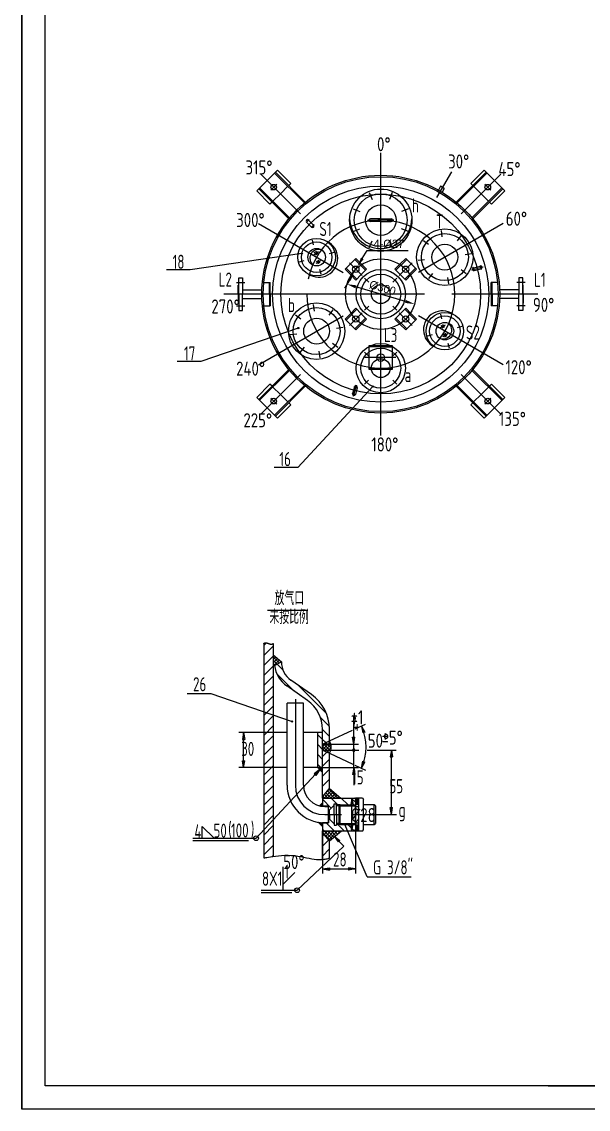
# Model space of a CAD drawing. Extents: x 184 to 1198, y -216 to 625.
# Drawn here: x 604.3 to 845.3, y -216.1 to 246.8 of the extents above; entities that cross this region are included whole.
import ezdxf

# ---------------------------------------------------------------- set-up
doc = ezdxf.new("R2010")
doc.units = 0
doc.layers.get('0').update_dxf_attribs({"color": 8, "linetype": 'CONTINUOUS'})
doc.layers.get('DEFPOINTS').update_dxf_attribs({"linetype": 'CONTINUOUS'})
for name, color, linetype in [('0-EQUIPMENT', 7, 'CONTINUOUS'), ('1', 8, 'CONTINUOUS'), ('5', 214, 'CONTINUOUS'), ('8', 94, 'CONTINUOUS')]:
    doc.layers.add(name, color=color, linetype=linetype)
doc.styles.add('HZTXT', font='tssdeng.shx', dxfattribs={"width": 0.8, "bigfont": 'tssdchn.shx'})
doc.styles.get("Standard").update_dxf_attribs({"font": 'cadt_en', "bigfont": 'cadt_hz'})
doc.dimstyles.get("Standard").update_dxf_attribs({"dimtxt": 3.5, "dimasz": 4, "dimexe": 2, "dimexo": 0, "dimgap": 1, "dimtad": 1, "dimtoh": 1, "dimdec": 4, "dimzin": 0, "dimtxsty": 'STANDARD', "dimcen": 0, "dimazin": 3, "dimtfac": 1, "dimtdec": 4, "dimtmove": 0, "dimatfit": 3, "dimtolj": 1, "dimtzin": 0})

# ---------------------------------------------------------------- blocks, each defined once
blk = doc.blocks.new('*D101')
at = {"layer": '0-EQUIPMENT', "color": 0}
for p, q in [((749.17, 146.05), (751.22, 149.48)), ((751.22, 149.48), (768.72, 149.48)), ((745.73, 140.3), (747.12, 142.61)), ((743.68, 136.86), (741.63, 133.43))]:
    blk.add_line(p, q, dxfattribs=at)
for points in [[(748.6, 146.39), (749.74, 145.71), (747.12, 142.61)], [(743.11, 137.2), (744.26, 136.52), (745.73, 140.3)]]:
    blk.add_solid(points, dxfattribs=at)
at = {"layer": 'DEFPOINTS', "color": 0}
for p in [(745.73, 140.3), (747.12, 142.61)]:
    blk.add_point(p, dxfattribs=at)
at = {"layer": '0-EQUIPMENT', "color": 0, "insert": (760.47, 152.23), "char_height": 3.5, "attachment_point": 5}
blk.add_mtext('\\A1;4-%%c27', dxfattribs=at)
blk = doc.blocks.new('*D102')
at = {"layer": '0-EQUIPMENT', "color": 0}
blk.add_line((767.58, 127.74), (746.48, 133.96), dxfattribs=at)
for points in [[(746.67, 134.6), (746.29, 133.32), (742.64, 135.09)], [(767.77, 128.38), (767.4, 127.1), (771.42, 126.61)]]:
    blk.add_solid(points, dxfattribs=at)
at = {"layer": 'DEFPOINTS', "color": 0}
for p in [(742.64, 135.09), (771.42, 126.61)]:
    blk.add_point(p, dxfattribs=at)
at = {"layer": '0-EQUIPMENT', "color": 0, "insert": (757.81, 133.49), "char_height": 3.5, "attachment_point": 5, "rotation": 343.5798}
blk.add_mtext('\\A1;%%c300', dxfattribs=at)
blk = doc.blocks.new('*D103')
at = {"layer": '0-EQUIPMENT', "color": 0}
blk.add_line((767.58, 127.74), (746.48, 133.96), dxfattribs=at)
for points in [[(746.67, 134.6), (746.29, 133.32), (742.64, 135.09)], [(767.77, 128.38), (767.4, 127.1), (771.42, 126.61)]]:
    blk.add_solid(points, dxfattribs=at)
at = {"layer": 'DEFPOINTS', "color": 0}
for p in [(742.64, 135.09), (771.42, 126.61)]:
    blk.add_point(p, dxfattribs=at)
at = {"layer": '0-EQUIPMENT', "color": 0, "insert": (757.81, 133.49), "char_height": 3.5, "attachment_point": 5, "rotation": 343.5798}
blk.add_mtext('\\A1;%%c300', dxfattribs=at)
blk = doc.blocks.new('*U132')
for p, q in [((707.24, -17.81), (707.24, -17.81, 1)), ((707.24, -17.81), (707.25, -17.81)), ((707.25, -17.81), (707.26, -17.8)), ((707.25, -17.81), (707.25, -17.81)), ((707.26, -17.8), (707.28, -17.79)), ((707.28, -17.79), (707.31, -17.78)), ((707.31, -17.78), (707.35, -17.75)), ((707.35, -17.75), (707.41, -17.72)), ((707.41, -17.72), (707.48, -17.68)), ((707.48, -17.68), (707.56, -17.64)), ((707.56, -17.64), (707.66, -17.6)), ((707.66, -17.6), (707.78, -17.56)), ((707.78, -17.56), (707.91, -17.53)), ((707.91, -17.53), (708.05, -17.52)), ((708.05, -17.52), (708.21, -17.52)), ((708.21, -17.52), (708.38, -17.54)), ((708.38, -17.54), (708.56, -17.59)), ((708.56, -17.59), (708.76, -17.66)), ((708.76, -17.66), (708.96, -17.74)), ((708.96, -17.74), (709.17, -17.82)), ((709.17, -17.82), (709.37, -17.91)), ((709.37, -17.91), (709.58, -17.99)), ((709.58, -17.99), (709.78, -18.06)), ((709.78, -18.06), (709.97, -18.11)), ((709.97, -18.11), (710.15, -18.14)), ((710.15, -18.14), (710.33, -18.14)), ((710.33, -18.14), (710.48, -18.13)), ((710.48, -18.13), (710.63, -18.11)), ((710.63, -18.11), (710.76, -18.07)), ((710.76, -18.07), (710.87, -18.03)), ((710.87, -18.03), (710.97, -17.99)), ((710.97, -17.99), (711.05, -17.96)), ((711.05, -17.96), (711.11, -17.93)), ((711.11, -17.93), (711.16, -17.91)), ((711.16, -17.91), (711.2, -17.89)), ((711.2, -17.89), (711.22, -17.88)), ((711.22, -17.88), (711.23, -17.88)), ((711.23, -17.88), (711.24, -17.87)), ((711.24, -17.88), (711.24, -17.87))]:
    blk.add_line(p, q)
blk = doc.blocks.new('*U133')
at = {"layer": '5'}
for p, q in [((731.29, -87), (731.08, -86.79, 1)), ((731.1, -86.96), (732.24, -85.81)), ((731.73, -87.08), (731.26, -86.62)), ((731.39, -87.02), (732.24, -86.17)), ((732.14, -87.14), (731.44, -86.44)), ((732.24, -86.89), (731.61, -86.26)), ((731.69, -87.08), (732.24, -86.52)), ((732.24, -86.54), (731.79, -86.08)), ((732.24, -86.18), (731.97, -85.91)), ((731.99, -87.12), (732.24, -86.87)), ((732.24, -85.83), (732.14, -85.73))]:
    blk.add_line(p, q, dxfattribs=at)
blk = doc.blocks.new('*U134')
at = {"layer": '5'}
for p, q in [((730.44, -93.98), (730.45, -93.97)), ((732.24, -95.73), (730.49, -93.97, 1)), ((730.62, -94.15), (730.76, -94.02)), ((730.8, -94.33), (731.07, -94.06)), ((732.24, -95.38), (730.91, -94.04)), ((730.97, -94.51), (731.38, -94.1)), ((731.15, -94.68), (731.7, -94.13)), ((732.24, -95.02), (731.31, -94.09)), ((731.33, -94.86), (732.03, -94.16)), ((731.5, -95.04), (732.24, -94.3)), ((731.68, -95.21), (732.24, -94.65)), ((732.24, -94.67), (731.71, -94.13)), ((731.86, -95.39), (732.24, -95)), ((732.03, -95.57), (732.24, -95.36)), ((732.24, -94.32), (732.09, -94.17)), ((732.21, -95.74), (732.24, -95.71))]:
    blk.add_line(p, q, dxfattribs=at)
blk = doc.blocks.new('*U135')
at = {"layer": '5'}
for p, q in [((746.24, -84.16), (746.7, -83.7)), ((746.24, -84.86), (747.4, -83.7)), ((746.24, -85.57), (747.74, -84.07)), ((747.74, -85.81), (746.24, -84.31)), ((747.43, -86.2), (746.24, -85.01)), ((746.73, -86.2), (746.24, -85.72, 1)), ((746.32, -86.2), (747.74, -84.78)), ((747.74, -85.1), (746.35, -83.7)), ((747.02, -86.2), (747.74, -85.48)), ((747.74, -84.39), (747.06, -83.7)), ((747.73, -86.2), (747.74, -86.19))]:
    blk.add_line(p, q, dxfattribs=at)
blk = doc.blocks.new('*U136')
at = {"layer": '5'}
for p, q in [((746.24, -95.47), (746.51, -95.2)), ((746.24, -96.18), (747.22, -95.2)), ((746.24, -96.88), (747.74, -95.38)), ((747.74, -97.12), (746.24, -95.62)), ((746.24, -97.59), (747.74, -96.09)), ((747.62, -97.7), (746.24, -96.33)), ((746.91, -97.7), (746.24, -97.03, 1)), ((747.74, -96.41), (746.53, -95.2)), ((746.84, -97.7), (747.74, -96.8)), ((747.74, -95.7), (747.24, -95.2)), ((747.55, -97.7), (747.74, -97.51))]:
    blk.add_line(p, q, dxfattribs=at)
blk = doc.blocks.new('*U137')
for p, q in [((707.24, -109.13), (707.25, -109.13, 1)), ((707.25, -109.13), (707.28, -109.13)), ((707.28, -109.13), (707.35, -109.11)), ((707.35, -109.11), (707.5, -109.09)), ((707.5, -109.09), (707.74, -109.05)), ((707.74, -109.05), (708.1, -108.99)), ((708.1, -108.99), (708.6, -108.91)), ((708.6, -108.91), (709.27, -108.8)), ((709.27, -108.8), (710.12, -108.66)), ((710.12, -108.66), (711.14, -108.51)), ((711.14, -108.51), (712.29, -108.35)), ((712.29, -108.35), (713.54, -108.21)), ((713.54, -108.21), (714.87, -108.09)), ((714.87, -108.09), (716.25, -108.01)), ((716.25, -108.01), (717.66, -107.98)), ((717.66, -107.98), (719.05, -108.02)), ((719.05, -108.02), (720.42, -108.14)), ((720.42, -108.14), (721.75, -108.31)), ((721.75, -108.31), (723.03, -108.54)), ((723.03, -108.54), (724.27, -108.79)), ((724.27, -108.79), (725.47, -109.04)), ((725.47, -109.04), (726.6, -109.28)), ((726.6, -109.28), (727.68, -109.49)), ((727.68, -109.49), (728.71, -109.66)), ((728.71, -109.66), (729.66, -109.75)), ((729.66, -109.75), (730.55, -109.8)), ((730.55, -109.8), (731.37, -109.79)), ((731.37, -109.79), (732.11, -109.75)), ((732.11, -109.75), (732.78, -109.68)), ((732.78, -109.68), (733.36, -109.6)), ((733.36, -109.6), (733.86, -109.51)), ((733.86, -109.51), (734.27, -109.44)), ((734.27, -109.44), (734.59, -109.37)), ((734.59, -109.37), (734.84, -109.33)), ((734.84, -109.33), (735.01, -109.29)), ((735.01, -109.29), (735.13, -109.27)), ((735.13, -109.27), (735.2, -109.26)), ((735.2, -109.26), (735.25, -109.25)), ((735.23, -109.25), (735.25, -109.25))]:
    blk.add_line(p, q)
blk = doc.blocks.new('*U138')
at = {"layer": '5'}
for p, q in [((711.24, -23.25), (711.54, -22.96)), ((713.87, -26.15), (711.24, -23.53)), ((711.24, -24.67), (712.3, -23.61)), ((711.24, -26.08), (713.06, -24.26)), ((712.93, -26.64), (711.24, -24.94)), ((712, -27.12), (711.24, -26.36, 1)), ((711.54, -27.2), (713.82, -24.91)), ((714.14, -26.02), (714.59, -25.57))]:
    blk.add_line(p, q, dxfattribs=at)
blk = doc.blocks.new('*U139')
at = {"layer": '5'}
for p, q in [((733.16, -83.63), (732.43, -82.9, 1)), ((732.89, -83.63), (736.18, -80.34)), ((734.57, -83.63), (733.08, -82.14)), ((733.64, -81.46), (735.41, -79.7)), ((735.99, -83.63), (733.72, -81.37)), ((734.3, -83.63), (736.95, -80.99)), ((737.4, -83.63), (734.37, -80.6)), ((738.82, -83.63), (735.01, -79.83)), ((735.72, -83.63), (737.72, -81.63)), ((737.13, -83.63), (738.49, -82.28)), ((738.55, -83.63), (739.26, -82.92)), ((739.96, -83.63), (740.02, -83.57))]:
    blk.add_line(p, q, dxfattribs=at)
blk = doc.blocks.new('*U140')
at = {"layer": '5'}
for p, q in [((735.56, -101.59), (732.24, -98.27, 1)), ((732.31, -98.35), (733.03, -97.63)), ((732.95, -99.12), (734.45, -97.63)), ((736.33, -100.94), (733.02, -97.63)), ((733.6, -99.89), (735.86, -97.63)), ((734.24, -100.66), (737.27, -97.63)), ((737.1, -100.29), (734.43, -97.63)), ((734.89, -101.43), (738.69, -97.63)), ((737.87, -99.65), (735.85, -97.63)), ((738.63, -99), (737.26, -97.63)), ((739.4, -98.36), (738.68, -97.63)), ((739.22, -98.51), (740.1, -97.63)), ((740.17, -97.71), (740.09, -97.63))]:
    blk.add_line(p, q, dxfattribs=at)
blk = doc.blocks.new('*U141')
at = {"layer": '5'}
for p, q in [((730.25, -70.71), (730.26, -70.7)), ((730.96, -71.42), (731.68, -70.7)), ((732.24, -71.4), (731.55, -70.7, 1)), ((731.67, -72.13), (732.24, -71.55))]:
    blk.add_line(p, q, dxfattribs=at)
blk = doc.blocks.new('*U142')
at = {"layer": '5'}
for p, q in [((707.24, -18.77), (708.45, -17.56, 1)), ((707.24, -23.01), (711.24, -19.01)), ((707.24, -27.25), (711.24, -23.25)), ((707.24, -31.5), (711.24, -27.5)), ((707.24, -35.74), (711.24, -31.74)), ((707.24, -39.98), (711.24, -35.98)), ((707.24, -44.22), (711.24, -40.22)), ((707.24, -48.47), (711.24, -44.47)), ((707.24, -52.71), (711.24, -48.71)), ((707.24, -56.95), (711.24, -52.95)), ((707.24, -61.19), (711.24, -57.19)), ((707.24, -65.44), (711.24, -61.44)), ((707.24, -69.68), (711.24, -65.68)), ((707.24, -73.92), (711.24, -69.92)), ((707.24, -78.16), (711.24, -74.16)), ((707.24, -82.41), (711.24, -78.41)), ((707.24, -86.65), (711.24, -82.65)), ((707.24, -90.89), (711.24, -86.89)), ((707.24, -95.13), (711.24, -91.13)), ((707.24, -99.38), (711.24, -95.38)), ((707.24, -103.62), (711.24, -99.62)), ((707.24, -107.86), (711.24, -103.86)), ((710.78, -108.56), (711.24, -108.11))]:
    blk.add_line(p, q, dxfattribs=at)
blk = doc.blocks.new('*U143')
at = {"layer": '5'}
for p, q in [((732.24, -65.89), (734.08, -64.06, 1)), ((732.24, -70.13), (735.24, -67.13)), ((732.24, -74.38), (735.24, -71.38)), ((732.24, -78.62), (735.24, -75.62)), ((732.24, -82.86), (733.64, -81.46))]:
    blk.add_line(p, q, dxfattribs=at)
blk = doc.blocks.new('*U144')
at = {"layer": '5'}
for p, q in [((732.24, -99.83), (732.95, -99.12, 1)), ((732.24, -104.08), (734.89, -101.43)), ((732.24, -108.32), (735.24, -105.32))]:
    blk.add_line(p, q, dxfattribs=at)
blk = doc.blocks.new('*U145')
at = {"layer": '5'}
for p, q in [((715.35, -29.06), (712.93, -26.64, 1)), ((720.16, -38.1), (712.81, -30.75)), ((733.94, -47.64), (722.09, -35.8)), ((735.2, -53.15), (731.36, -49.3)), ((735.24, -57.43), (732.24, -54.43)), ((733.63, -60.06), (732.24, -58.67))]:
    blk.add_line(p, q, dxfattribs=at)
blk = doc.blocks.new('*U146')
at = {"layer": '5'}
for p, q in [((732.24, -58.67), (730.24, -56.67, 1)), ((732.24, -62.91), (730.24, -60.91)), ((732.24, -67.16), (730.24, -65.16)), ((731.55, -70.7), (730.24, -69.4))]:
    blk.add_line(p, q, dxfattribs=at)
blk = doc.blocks.new('*U147')
at = {"layer": '5'}
for p, q in [((735.99, -87.88), (732.24, -84.13)), ((735.99, -83.63), (739.26, -86.9)), ((743.15, -86.55), (740.23, -83.63)), ((746.24, -85.4), (744.47, -83.63, 1))]:
    blk.add_line(p, q, dxfattribs=at)
blk = doc.blocks.new('*U148')
at = {"layer": '5'}
for p, q in [((733.02, -97.63), (732.24, -96.86)), ((737.26, -97.63), (733.83, -94.2)), ((741.5, -97.63), (738.38, -94.5)), ((745.74, -97.63), (742.97, -94.85, 1))]:
    blk.add_line(p, q, dxfattribs=at)
blk = doc.blocks.new('*U149')
at = {"layer": '5'}
for p, q in [((745.57, -60.7), (745.57, -48.96)), ((745.57, -60.7), (745.08, -57.74)), ((745.08, -57.74), (746.06, -57.74)), ((745.57, -60.7), (746.06, -57.74)), ((732.24, -60.7), (747.57, -60.7)), ((732.24, -63.2), (747.57, -63.2)), ((745.32, -62.77), (745.07, -63.2)), ((745.07, -63.2), (745.32, -63.64)), ((745.82, -62.77), (745.32, -62.77)), ((745.32, -63.64), (745.82, -63.64)), ((745.57, -70.7), (745.57, -60.7, 1)), ((746.07, -63.2), (745.82, -62.77)), ((745.82, -63.64), (746.07, -63.2)), ((732.24, -70.7), (747.57, -70.7)), ((745.57, -70.7), (745.08, -73.66)), ((746.06, -73.66), (745.08, -73.66)), ((745.57, -70.7), (745.57, -78.2)), ((745.57, -70.7), (746.06, -73.66))]:
    blk.add_line(p, q, dxfattribs=at)
blk = doc.blocks.new('*U150')
at = {"layer": '5'}
for p, q in [((711.24, -55.7), (696.64, -55.7)), ((698.64, -55.7), (698.15, -58.66)), ((698.15, -58.66), (699.14, -58.66)), ((698.64, -70.7), (698.64, -55.7)), ((698.64, -55.7), (699.14, -58.66)), ((698.64, -70.7), (698.15, -67.74)), ((698.15, -67.74), (699.14, -67.74)), ((698.64, -70.7), (699.14, -67.74)), ((711.24, -70.7), (696.64, -70.7, 1))]:
    blk.add_line(p, q, dxfattribs=at)
blk = doc.blocks.new('*U151')
at = {"layer": '5'}
for p, q in [((746.24, -90.7), (746.24, -115.8)), ((732.24, -97.63), (732.24, -115.8, 1)), ((732.24, -113.8), (735.2, -113.3)), ((732.24, -113.8), (746.24, -113.8)), ((732.24, -113.8), (735.2, -114.29)), ((735.2, -113.3), (735.2, -114.29)), ((746.24, -113.8), (743.28, -113.3)), ((743.28, -113.3), (743.28, -114.29)), ((746.24, -113.8), (743.28, -114.29))]:
    blk.add_line(p, q, dxfattribs=at)
blk = doc.blocks.new('*U152')
at = {"layer": '5'}
for p, q in [((732.24, -83.63), (746.78, -83.63)), ((744.78, -83.63), (744.29, -86.59)), ((744.29, -86.59), (745.28, -86.59)), ((744.78, -97.63), (744.78, -83.63)), ((744.78, -83.63), (745.28, -86.59)), ((744.78, -97.63), (744.29, -94.67)), ((744.29, -94.67), (745.28, -94.67)), ((744.78, -97.63), (745.28, -94.67)), ((732.24, -97.63), (746.78, -97.63, 1)), ((715.45, -122.89), (715.45, -112.89))]:
    blk.add_line(p, q, dxfattribs=at)
blk = doc.blocks.new('*U153')
at = {"layer": '5'}
for p, q in [((741.27, -104.16), (737.17, -99.83)), ((737.17, -99.83), (739.57, -101.65)), ((737.17, -99.83), (738.85, -102.32)), ((739.57, -101.65), (738.85, -102.32)), ((721.45, -122.89), (741.27, -104.16, 1))]:
    blk.add_line(p, q, dxfattribs=at)
blk = doc.blocks.new('*U154')
at = {"layer": '5'}
for p, q in [((732.24, -63.06), (735.5, -59.81)), ((732.24, -61.65), (734.02, -59.88)), ((733.63, -60.06), (735.94, -62.37)), ((734.59, -59.61), (735.85, -60.86)), ((732.24, -61.5), (735.28, -64.54)), ((732.78, -63.45), (732.24, -62.91)), ((732.66, -60.51), (735.71, -63.55)), ((733.11, -63.61), (735.85, -60.87)), ((734.08, -64.06), (735.96, -62.18)), ((706.17, -122.89), (721.45, -122.89, 1))]:
    blk.add_line(p, q, dxfattribs=at)
blk = doc.blocks.new('*U155')
at = {"layer": '5'}
for p, q in [((704.02, -100.74), (731.09, -71.55, 1)), ((731.09, -71.55), (728.72, -73.39)), ((728.72, -73.39), (729.44, -74.06)), ((731.09, -71.55), (729.44, -74.06))]:
    blk.add_line(p, q, dxfattribs=at)
blk = doc.blocks.new('*U156')
at = {"layer": '8'}
for p, q in [((730.28, -70.74), (730.31, -70.7, 1)), ((730.42, -70.88), (730.59, -70.7)), ((730.46, -70.7), (732.24, -72.48)), ((730.56, -71.02), (730.88, -70.7)), ((730.7, -71.16), (731.16, -70.7)), ((730.75, -70.7), (732.24, -72.2)), ((730.84, -71.3), (731.44, -70.7)), ((730.98, -71.44), (731.72, -70.7)), ((731.03, -70.7), (732.24, -71.92)), ((731.13, -71.58), (732.01, -70.7)), ((731.27, -71.73), (732.24, -70.75)), ((732.24, -71.63), (731.31, -70.7)), ((731.41, -71.87), (732.24, -71.03)), ((731.55, -72.01), (732.24, -71.31)), ((732.24, -71.35), (731.64, -70.74)), ((731.69, -72.15), (732.24, -71.6)), ((731.83, -72.29), (732.24, -71.88)), ((732.24, -71.07), (731.88, -70.7)), ((731.97, -72.43), (732.24, -72.16)), ((732.12, -72.57), (732.24, -72.45)), ((732.24, -70.78), (732.16, -70.7))]:
    blk.add_line(p, q, dxfattribs=at)

msp = doc.modelspace()

# ---------------------------------------------------------------- linework, layer by layer
for p, q in [((604.27989, -216.09659), (604.27989, 624.90341)), ((604.27989, 624.90341), (604.27989, -216.09659, 1)), ((828.27989, -206.09659), (1008.27989, -206.09659, 1)), ((1198.27989, -216.09659), (604.27989, -216.09659))]:
    msp.add_line(p, q)
at = {"layer": '0-EQUIPMENT'}
for p, q in [((757.03292, 70.73141), (757.03292, 190.96371)), ((722.85715, 165.02334), (705.97837, 181.90211)), ((708.66717, 179.21331), (713.08659, 183.63273)), ((724.57707, 169.66737), (711.84915, 182.39529)), ((724.93063, 170.02093), (712.20271, 182.74885)), ((718.74344, 177.97588), (713.08659, 183.63273)), ((787.091, 182.90967), (780.78997, 171.99597)), ((789.13522, 170.02093), (801.86314, 182.74885)), ((789.48878, 169.66737), (802.2167, 182.39529)), ((791.2087, 165.02334), (808.08748, 181.90211)), ((795.32241, 177.97588), (800.97926, 183.63273)), ((805.39868, 179.21331), (800.97926, 183.63273)), ((708.66717, 179.21331), (704.24775, 174.7939)), ((718.21311, 163.30341), (705.48519, 176.03133)), ((710.24158, 175.13087), (712.77905, 177.66834)), ((714.32403, 173.55646), (717.50601, 176.73844)), ((717.85956, 177.09199), (718.74344, 177.97588)), ((782.49816, 176.77464), (781.54075, 175.11636)), ((784.07433, 175.86464), (782.49816, 176.77464)), ((796.20629, 177.09199), (795.32241, 177.97588)), ((795.85274, 163.30341), (808.58066, 176.03133)), ((799.74182, 173.55646), (796.55984, 176.73844)), ((801.31623, 177.63891), (803.85371, 175.10143)), ((805.39868, 179.21331), (809.8181, 174.7939)), ((709.90461, 169.13704), (704.24775, 174.7939)), ((717.85956, 162.94986), (705.13164, 175.67778)), ((714.32403, 173.55646), (711.14205, 170.37448)), ((752.1658, 174.09784), (753.37387, 171.18129)), ((761.90005, 174.09784), (760.69198, 171.18129)), ((784.07433, 175.86464), (783.11692, 174.20636)), ((796.20629, 162.94986), (808.93421, 175.67778)), ((799.74182, 173.55646), (802.9238, 170.37448)), ((804.16124, 169.13704), (809.8181, 174.7939)), ((710.78849, 170.02093), (709.90461, 169.13704)), ((724.57707, 169.66737), (724.93063, 170.02093)), ((745.28265, 167.21469), (748.1992, 166.00661)), ((768.7832, 167.21469), (765.86665, 166.00661)), ((789.48878, 169.66737), (789.13522, 170.02093)), ((803.27736, 170.02093), (804.16124, 169.13704)), ((718.21311, 163.30341), (717.85956, 162.94986)), ((725.31041, 161.35045), (726.53671, 162.57674, 6.28319)), ((728.46581, 160.2632), (726.34449, 162.38452, 6.28319)), ((751.43368, 162.34756), (757.03292, 162.34756)), ((757.03292, 162.94756), (752.63292, 162.94756, 6.28319)), ((757.03292, 162.94756), (761.43292, 162.94756, 6.28319)), ((762.63217, 162.34756), (757.03292, 162.34756)), ((795.85274, 163.30341), (796.20629, 162.94986)), ((704.97081, 160.90564), (741.03657, 140.08306)), ((727.61728, 159.41468), (725.49596, 161.536, 6.28319)), ((728.64355, 160.44094), (727.38761, 159.18501, 6.28319)), ((745.28265, 157.48044), (748.1992, 158.68851, 6.28319)), ((757.03292, 161.74756), (752.63292, 161.74756)), ((757.03292, 161.74756), (761.43292, 161.74756)), ((768.7832, 157.48044), (765.86665, 158.68851)), ((809.09504, 160.90564), (773.02928, 140.08306)), ((783.17075, 155.27175), (782.82405, 157.90514)), ((727.80385, 153.87237), (728.34097, 151.86778)), ((752.1658, 150.59728), (753.37387, 153.51383)), ((761.90005, 150.59728), (760.69198, 153.51383)), ((777.37164, 151.92364), (775.26441, 153.54058)), ((789.6388, 153.53864), (791.25574, 155.64587)), ((728.51006, 147.79343), (730.57899, 148.98793)), ((728.72631, 148.53643), (729.78806, 149.14943)), ((729.26164, 147.60921), (730.32339, 148.22221, 1)), ((737.02793, 148.54684), (735.02334, 148.00971)), ((723.42938, 148.10099), (675.90337, 141.16527)), ((722.47831, 144.64828), (724.48291, 145.18541)), ((729.50906, 144.00943), (731.57799, 145.20393)), ((729.72531, 144.75243), (730.78706, 145.36543)), ((730.26064, 143.82521), (731.32239, 144.43821)), ((741.83013, 141.45416), (744.12823, 143.75226)), ((749.13108, 138.74941), (743.67701, 144.20347)), ((746.42632, 146.05036), (744.12823, 143.75226)), ((750.59825, 141.0299), (746.00206, 145.62609)), ((748.72442, 143.75226), (746.42632, 146.05036)), ((748.72442, 143.75226), (751.02252, 141.45416)), ((765.34143, 143.75226), (763.04333, 141.45416)), ((763.4676, 141.0299), (768.06379, 145.62609)), ((764.93477, 138.74941), (770.38884, 144.20347)), ((765.34143, 143.75226), (767.63953, 146.05036)), ((767.63953, 146.05036), (769.93762, 143.75226)), ((772.23572, 141.45416), (769.93762, 143.75226)), ((775.63853, 145.45558), (773.00515, 145.10889)), ((792.98692, 147.73954), (795.6203, 148.08623)), ((675.90337, 141.16527), (665.90337, 141.16527)), ((731.7024, 139.32275), (731.16527, 141.32735)), ((744.12823, 139.15607), (741.83013, 141.45416)), ((746.85059, 137.28223), (742.25439, 141.87843)), ((744.12823, 139.15607), (746.42632, 136.85797)), ((746.42632, 136.85797), (748.72442, 139.15607)), ((751.02252, 141.45416), (748.72442, 139.15607)), ((763.04333, 141.45416), (765.34143, 139.15607)), ((767.63953, 136.85797), (765.34143, 139.15607)), ((767.21526, 137.28223), (771.81146, 141.87843)), ((769.93762, 139.15607), (767.63953, 136.85797)), ((769.93762, 139.15607), (772.23572, 141.45416)), ((778.98665, 139.65648), (777.36971, 137.54925)), ((791.25381, 141.27148), (793.36104, 139.65455)), ((795.6207, 141.18713), (800.63495, 142.53069, 6.28319)), ((796.85623, 140.63679), (796.39653, 142.35243, 6.28319)), ((796.48059, 142.0387), (799.37837, 142.81515, 6.28319)), ((796.79117, 140.87959), (799.68895, 141.65604, 6.28319)), ((799.31045, 143.06862), (799.75931, 141.39347, 6.28319)), ((695.62253, 135.84756), (699.17736, 135.84756)), ((696.43292, 130.84756), (696.43292, 134.64756)), ((696.43292, 134.64756), (696.63292, 134.64756)), ((696.63292, 130.84756), (696.63292, 137.84756, 1)), ((696.63292, 137.84756), (698.23292, 137.84756)), ((698.23292, 137.84756), (698.23292, 130.84756)), ((707.28355, 135.84756), (710.03292, 135.84756)), ((709.63292, 130.84756), (709.63292, 135.84756)), ((710.03292, 130.84756), (710.03292, 135.84756)), ((750.1663, 137.71418), (751.91536, 135.96513)), ((763.89955, 137.71418), (762.15049, 135.96513)), ((785.4547, 137.92337), (785.8014, 135.28998)), ((806.7823, 135.84756), (804.03292, 135.84756)), ((804.03292, 130.84756), (804.03292, 135.84756)), ((804.43292, 130.84756), (804.43292, 135.84756)), ((818.44332, 135.84756), (814.88849, 135.84756)), ((817.43292, 137.84756), (815.83292, 137.84756)), ((815.83292, 137.84756), (815.83292, 130.84756)), ((817.43292, 130.84756), (817.43292, 137.84756)), ((817.63292, 134.64756), (817.43292, 134.64756)), ((817.63292, 130.84756), (817.63292, 134.64756)), ((775.5788, 130.84756), (690.19692, 130.84756)), ((775.5788, 130.84756), (690.19692, 130.84756)), ((696.43292, 130.84756), (696.43292, 127.04756)), ((696.63292, 130.84756), (696.63292, 123.84756)), ((698.23292, 132.74756), (706.46861, 132.74756)), ((698.23292, 123.84756), (698.23292, 130.84756)), ((709.63292, 130.84756), (709.63292, 125.84756)), ((710.03292, 130.84756), (710.03292, 125.84756)), ((823.86892, 130.84756), (787.28118, 130.84756)), ((823.86892, 130.84756), (787.28118, 130.84756)), ((804.03292, 130.84756), (804.03292, 125.84756)), ((804.43292, 130.84756), (804.43292, 125.84756)), ((815.83292, 132.74756), (807.59724, 132.74756)), ((815.83292, 123.84756), (815.83292, 130.84756)), ((817.43292, 130.84756), (817.43292, 123.84756)), ((817.63292, 130.84756), (817.63292, 127.04756)), ((695.62253, 125.84756), (699.17736, 125.84756)), ((696.43292, 127.04756), (696.63292, 127.04756)), ((698.23292, 128.94756), (706.46861, 128.94756)), ((707.28355, 125.84756), (710.03292, 125.84756)), ((728.26216, 126.42255), (728.63596, 123.58326)), ((750.1663, 123.98094), (751.91536, 125.72999)), ((763.89955, 123.98094), (762.15049, 125.72999)), ((806.7823, 125.84756), (804.03292, 125.84756)), ((815.83292, 128.94756), (807.59724, 128.94756)), ((818.44332, 125.84756), (814.88849, 125.84756)), ((817.63292, 127.04756), (817.43292, 127.04756)), ((696.63292, 123.84756), (698.23292, 123.84756)), ((704.97081, 100.78949), (741.03657, 121.61206)), ((720.69088, 122.05127), (722.96288, 120.3079)), ((736.70683, 124.15981), (734.96346, 121.88781)), ((744.12823, 122.53906), (741.83013, 120.24096)), ((746.85059, 124.41289), (742.25439, 119.8167)), ((749.13108, 122.94571), (743.67701, 117.49165)), ((744.12823, 122.53906), (746.42632, 124.83715)), ((750.59825, 120.66522), (746.00206, 116.06903)), ((746.42632, 124.83715), (748.72442, 122.53906)), ((751.02252, 120.24096), (748.72442, 122.53906)), ((763.04333, 120.24096), (765.34143, 122.53906)), ((763.4676, 120.66522), (768.06379, 116.06903)), ((764.93477, 122.94571), (770.38884, 117.49165)), ((767.63953, 124.83715), (765.34143, 122.53906)), ((767.21526, 124.41289), (771.81146, 119.8167)), ((769.93762, 122.53906), (767.63953, 124.83715)), ((769.93762, 122.53906), (772.23572, 120.24096)), ((809.09504, 100.78949), (773.02928, 121.61206, 6.28319)), ((782.3867, 122.2856), (782.90751, 120.34189)), ((817.43292, 123.84756), (815.83292, 123.84756)), ((721.94998, 116.40422), (680.45995, 102.12408)), ((741.07811, 116.58852), (738.23882, 116.21472)), ((741.83013, 120.24096), (744.12823, 117.94286)), ((746.42632, 115.64477), (744.12823, 117.94286)), ((748.72442, 117.94286), (746.42632, 115.64477)), ((748.72442, 117.94286), (751.02252, 120.24096)), ((765.34143, 117.94286), (763.04333, 120.24096)), ((765.34143, 117.94286), (767.63953, 115.64477)), ((767.63953, 115.64477), (769.93762, 117.94286)), ((772.23572, 120.24096), (769.93762, 117.94286)), ((782.48323, 116.63201), (784.55216, 117.82651)), ((782.69948, 117.37501), (783.76123, 117.98801)), ((783.23481, 116.44779), (784.29656, 117.06079)), ((791.50077, 117.02359), (789.55705, 116.50277)), ((718.42814, 113.6066), (721.26743, 113.9804)), ((777.12468, 113.17153), (779.0684, 113.69235)), ((783.48223, 112.84801), (785.55116, 114.04251)), ((783.69848, 113.59101), (784.76023, 114.20401)), ((784.23381, 112.66379), (785.29556, 113.27679)), ((722.79942, 106.03532), (724.54278, 108.30731)), ((731.24409, 103.77257), (730.87029, 106.61186)), ((738.81537, 108.14386), (736.54337, 109.88722)), ((757.03292, 108.84756), (752.03292, 108.84756)), ((752.03292, 108.84756), (757.03292, 108.84756)), ((752.03292, 108.84756), (752.03292, 98.84756)), ((757.03292, 108.44756), (752.03292, 108.44756)), ((762.03292, 108.84756), (757.03292, 108.84756)), ((757.03292, 108.44756), (762.03292, 108.44756)), ((762.03292, 98.84756), (762.03292, 108.84756)), ((786.23875, 107.90952), (785.71794, 109.85323)), ((680.45995, 102.12408), (670.45995, 102.12408)), ((750.18638, 106.19411), (751.85947, 104.52101)), ((763.47126, 103.84756), (750.24966, 103.84756)), ((763.87947, 106.19411), (762.20638, 104.52101)), ((717.85956, 98.74526), (705.13164, 86.01734)), ((718.21311, 98.39171), (705.48519, 85.66379)), ((718.21311, 98.39171), (717.85956, 98.74526)), ((757.03292, 99.24756), (752.03292, 99.24756)), ((752.03292, 98.84756), (757.03292, 98.84756)), ((757.03292, 99.24756), (762.03292, 99.24756)), ((757.03292, 98.84756), (762.03292, 98.84756)), ((762.03292, 98.84756), (757.03292, 98.84756)), ((795.85274, 98.39171), (796.20629, 98.74526)), ((795.85274, 98.39171), (808.58066, 85.66379)), ((796.20629, 98.74526), (808.93421, 86.01734)), ((722.85715, 96.67178), (705.97837, 79.79301)), ((750.18638, 92.50101), (751.85947, 94.17411)), ((763.87947, 92.50101), (762.20638, 94.17411)), ((791.2087, 96.67178), (808.08748, 79.79301)), ((709.90461, 92.55808), (704.24775, 86.90123)), ((710.78849, 91.6742), (709.90461, 92.55808)), ((714.32403, 88.13866), (711.14205, 91.32064)), ((724.57707, 92.02775), (711.84915, 79.29983)), ((724.93063, 91.6742), (712.20271, 78.94627)), ((714.32403, 88.13866), (717.50601, 84.95668)), ((753.67213, 91.54019), (721.73303, 57.07509)), ((724.57707, 92.02775), (724.93063, 91.6742)), ((746.47791, 88.12362), (744.80275, 88.57247, 6.28319)), ((745.84179, 91.39989), (745.06533, 88.50212)), ((745.3811, 87.36236), (746.6852, 92.22932)), ((745.599, 91.46495), (747.31463, 91.00525, 6.28319)), ((747.0009, 91.08931), (746.22444, 88.19153)), ((789.48878, 92.02775), (789.13522, 91.6742)), ((789.13522, 91.6742), (801.86314, 78.94627)), ((789.48878, 92.02775), (802.2167, 79.29983)), ((799.74182, 88.13866), (796.55984, 84.95668)), ((799.74182, 88.13866), (802.9238, 91.32064)), ((803.27736, 91.6742), (804.16124, 92.55808)), ((804.16124, 92.55808), (809.8181, 86.90123)), ((708.66717, 82.48181), (704.24775, 86.90123)), ((712.74962, 84.05622), (710.21214, 86.59369)), ((718.74344, 83.71925), (713.08659, 78.06239)), ((717.85956, 84.60313), (718.74344, 83.71925)), ((796.20629, 84.60313), (795.32241, 83.71925)), ((795.32241, 83.71925), (800.97926, 78.06239)), ((803.82427, 86.56425), (801.28679, 84.02678)), ((805.39868, 82.48181), (809.8181, 86.90123)), ((708.66717, 82.48181), (713.08659, 78.06239)), ((805.39868, 82.48181), (800.97926, 78.06239)), ((721.73303, 57.07509), (711.73303, 57.07509)), ((708.89749, -3.71987), (725.79476, -3.71987, 1)), ((707.24333, -17.81357), (707.24333, -109.13188)), ((711.24333, -17.87413), (711.24333, -108.49677)), ((711.24333, -22.70288), (714.74333, -25.70288)), ((711.83365, -27.20288), (711.24333, -27.20288, 6.28319)), ((711.83365, -27.20288), (714.74333, -25.70288, 6.28319)), ((725.84697, -42.08545), (717.07362, -35.94229, 6.28319)), ((727.5677, -39.628), (718.79435, -33.48483, 6.28319)), ((674.67706, -39.19131), (684.67706, -39.19131)), ((684.67706, -39.19131), (719.35291, -51.08049)), ((720.68896, -41.59129), (720.68896, -78.20288)), ((717.18896, -78.20288), (717.18896, -43.20288, 6.28319)), ((724.18896, -43.20288), (717.18896, -43.20288)), ((724.18896, -78.20288), (724.18896, -43.20288)), ((732.24333, -60.70288), (732.24333, -54.37273)), ((735.24333, -59.30396), (735.24333, -54.37273)), ((735.24333, -59.30396), (745.0029, -54.753)), ((746.19646, -54.19643), (750.60655, -52.13997)), ((748.79394, -52.98521), (750.26949, -55.59725)), ((748.79394, -52.98521), (749.34258, -55.93461)), ((717.18896, -55.70288), (711.24333, -55.70288)), ((732.24333, -55.70288), (724.18896, -55.70288)), ((730.24333, -70.70288), (730.24333, -55.70288)), ((732.24333, -60.70288), (735.24333, -59.30396)), ((750.26949, -55.59725), (749.34258, -55.93461)), ((732.24333, -83.63106), (732.24333, -60.70288)), ((732.24333, -63.20288), (735.24333, -64.60181)), ((732.24333, -63.20288), (747.73279, -63.20288)), ((735.24333, -64.60181), (745.14965, -69.2212)), ((735.24333, -79.5558), (735.24333, -64.60181)), ((751.20938, -63.20288), (763.55722, -63.20288)), ((761.55722, -63.20288), (761.06402, -66.16207)), ((761.55722, -90.65466), (761.55722, -63.20288)), ((761.55722, -63.20288), (762.05041, -66.16207)), ((748.79394, -70.92056), (749.34258, -67.97116)), ((748.79394, -70.92056), (750.26949, -68.30852)), ((749.34258, -67.97116), (750.26949, -68.30852)), ((761.06402, -66.16207), (762.05041, -66.16207)), ((717.18896, -70.70288), (711.24333, -70.70288)), ((732.24333, -70.70288), (724.18896, -70.70288)), ((730.24333, -70.70288), (732.24333, -72.70288)), ((745.95905, -69.59863), (750.60655, -71.7658)), ((732.24333, -83.13106), (735.24333, -79.5558)), ((735.24333, -79.5558), (740.10003, -83.63106)), ((732.24333, -85.63106), (730.95354, -86.92085)), ((732.24333, -83.63106), (732.24333, -87.15307)), ((732.24333, -83.63106), (745.74333, -83.63106)), ((732.24333, -87.13106), (734.74333, -87.13106)), ((734.70257, -87.13106), (732.24333, -87.13106)), ((733.18896, -87.20288), (734.68896, -87.20288, 6.28319)), ((734.68896, -87.20288), (734.68896, -94.20288)), ((734.74333, -90.63106), (734.74333, -87.13106)), ((735.24333, -88.63106), (737.24333, -86.63106)), ((737.24333, -86.13106), (738.24333, -86.13106)), ((737.24333, -90.63106), (737.24333, -86.13106)), ((738.24333, -90.63106), (738.24333, -86.13106)), ((739.74333, -86.55288), (738.24333, -86.55288)), ((739.39333, -86.90288), (738.24333, -86.90288)), ((739.24333, -87.05288), (739.74333, -86.55288)), ((739.24333, -87.05288), (739.24333, -94.35288)), ((739.39333, -86.90288), (746.24333, -86.90288)), ((739.74333, -86.55288), (746.24333, -86.55288)), ((739.74333, -94.85288), (739.74333, -86.55288)), ((746.24333, -84.13106), (745.74333, -83.63106)), ((749.24333, -83.70288), (746.24333, -83.70288)), ((746.24333, -83.70288), (746.24333, -97.70288)), ((746.24333, -86.20288), (747.74333, -86.20288)), ((746.24333, -86.70288), (746.24333, -86.55288, 6.28319)), ((746.24333, -94.85288), (746.24333, -86.55288)), ((746.74333, -87.20288), (747.24333, -87.20288, 6.28319)), ((747.74333, -97.70288), (747.74333, -83.70288, 6.28319)), ((747.74333, -86.70288), (747.74333, -86.55288)), ((749.24333, -83.70288), (749.74333, -84.20288)), ((749.74333, -97.20288), (749.74333, -84.20288)), ((754.24333, -86.45288), (749.74333, -86.45288)), ((754.24333, -94.95288), (754.24333, -86.45288)), ((754.74333, -86.95288), (754.24333, -86.45288)), ((754.74333, -86.95288), (754.74333, -94.45288)), ((761.55722, -90.65466), (761.06402, -87.69548)), ((761.06402, -87.69548), (762.05041, -87.69548)), ((761.55722, -90.65466), (762.05041, -87.69548)), ((733.18896, -90.70288), (740.39573, -90.70288, 1)), ((734.74333, -88.63106), (735.24333, -88.63106)), ((734.74333, -90.63106), (734.74333, -94.13106)), ((735.24333, -90.63106), (735.24333, -88.63106)), ((735.24333, -90.63106), (735.24333, -92.63106)), ((737.24333, -90.63106), (737.24333, -95.13106)), ((738.24333, -90.63106), (738.24333, -95.13106, 6.28319)), ((738.24333, -90.63106), (738.24333, -95.13106)), ((745.30977, -90.70288), (754.51571, -90.70288)), ((749.74333, -90.70288), (754.70559, -90.70288)), ((749.81017, -90.65466), (763.75224, -90.65466)), ((681.08993, -100.73704), (681.08993, -95.73704)), ((681.08993, -95.73704), (686.08993, -100.73704)), ((732.24333, -95.77471), (730.43222, -93.96361)), ((732.24333, -94.13106), (734.74333, -94.13106)), ((734.70257, -94.13106), (732.24333, -94.13106)), ((732.24333, -94.17492), (732.24333, -97.63106)), ((733.18896, -94.20288), (734.68896, -94.20288, 6.28319)), ((734.74333, -92.63106), (735.24333, -92.63106)), ((735.24333, -92.63106), (737.24333, -94.63106)), ((737.24333, -95.13106), (738.24333, -95.13106)), ((739.39333, -94.50288), (738.24333, -94.50288)), ((739.74333, -94.85288), (738.24333, -94.85288)), ((739.74333, -94.85288), (739.24333, -94.35288)), ((739.39333, -94.50288), (746.24333, -94.50288)), ((739.74333, -94.85288), (746.24333, -94.85288)), ((751.20881, -117.1849), (741.77262, -94.85288)), ((746.24333, -97.13106), (745.74333, -97.63106)), ((747.74333, -95.20288), (746.24333, -95.20288)), ((746.74333, -94.20288), (747.24333, -94.20288, 6.28319)), ((749.24333, -97.70288), (749.74333, -97.20288)), ((749.74333, -94.95288), (754.24333, -94.95288)), ((754.24333, -94.95288), (754.74333, -94.45288)), ((677.01431, -100.73704), (704.01529, -100.73704, 1)), ((677.01431, -101.73704), (700.76332, -101.73704)), ((732.24333, -97.63106), (745.74333, -97.63106)), ((732.24333, -109.73515), (732.24333, -97.63106)), ((735.24333, -101.84997), (732.24333, -98.27471)), ((735.24333, -101.84997), (740.27123, -97.63106)), ((749.24333, -97.70288), (746.24333, -97.70288)), ((735.24333, -109.24806), (735.24333, -101.84997)), ((715.44585, -120.28849), (720.44585, -115.28849)), ((751.20881, -117.1849), (769.92414, -117.1849, 1)), ((706.16525, -123.89114), (719.25494, -123.89114, 1))]:
    msp.add_line(p, q, dxfattribs=at)
for centre, radius in [((757.03292, 130.84756), 50.6), ((757.03292, 130.84756), 50), ((711.4956, 176.38489), 1.2), ((757.03292, 130.84756), 46), ((802.57025, 176.38489), 1.2), ((757.03292, 130.84756), 42.5), ((757.03292, 162.34756), 13.25), ((757.03292, 162.34756), 11.25), ((757.03292, 162.34756), 6.5), ((784.31272, 146.59756), 12), ((729.75312, 146.59756), 8), ((729.75312, 146.59756), 6.5), ((784.31272, 146.59756), 10), ((723.42938, 148.10099), 0.25), ((729.75312, 146.59756), 3.75), ((784.31272, 146.59756), 5.5), ((757.03292, 130.84756), 15), ((746.42632, 141.45416), 1.35), ((757.03292, 130.84756), 10.5), ((757.03292, 130.84756), 8.5), ((767.63953, 141.45416), 1.35), ((757.03292, 130.84756), 4), ((729.75312, 115.09756), 12), ((729.75312, 115.09756), 10), ((729.75312, 115.09756), 5.5), ((746.42632, 120.24096), 1.35), ((767.63953, 120.24096), 1.35), ((784.31272, 115.09756), 8), ((784.31272, 115.09756), 6.5), ((721.94998, 116.40422), 0.25), ((784.31272, 115.09756), 3.75), ((757.03292, 99.34756), 10.5), ((757.03292, 99.34756), 8.5), ((757.03292, 99.34756), 4), ((757.03292, 103.84756), 1.6), ((753.67213, 91.54019), 0.25), ((711.4956, 85.31024), 1.2), ((802.57025, 85.31024), 1.2), ((719.35291, -51.08049), 0.25), ((746.94916, -85.00981), 0.125), ((704.01529, -100.73704), 1), ((721.44585, -122.89114), 1)]:
    msp.add_circle(centre, radius, dxfattribs=at)
for centre, radius, start, end in [((725.92023, 161.96026), 0.6, 135, 225), ((725.92023, 161.96026), 0.6, 45, 135), ((757.03292, 130.84756), 31.5, 179.8773451, 528.1984997), ((757.03292, 163.4974), 13.25, 182.4868491, 357.5131509), ((752.63292, 162.34756), 0.6, 90, 180), ((752.63292, 162.34756), 0.6, 180, 270), ((761.43292, 162.34756), 0.6, 0, 90), ((761.43292, 162.34756), 0.6, 270, 360), ((728.04155, 159.83894), 0.6, 225, 315), ((728.04155, 159.83894), 0.6, 315, 405), ((730.73986, 146.02787), 8, 235.9164187, 424.0835813), ((730.61602, 146.09937), 3.75, 67.6343911, 232.3656089), ((796.63588, 141.45914), 0.6, 105, 195), ((796.63588, 141.45914), 0.6, 195, 285), ((799.53366, 142.2356), 0.6, 15, 105), ((799.53366, 142.2356), 0.6, 285, 375), ((783.23094, 115.72213), 8, 55.5222818, 244.4777182), ((783.51348, 115.55901), 3.75, 247.0682732, 412.9317268), ((745.64489, 88.34682), 0.6, 165, 255), ((745.64489, 88.34682), 0.6, 255, 345), ((746.42134, 91.2446), 0.6, 75, 165), ((746.42134, 91.2446), 0.6, 345, 435), ((724.24333, -25.70288), 12.5, 186.8921026, 235), ((724.24333, -25.70288), 9.5, 180, 235), ((717.24333, -54.37273), 18, 0, 55), ((717.24333, -54.37273), 15, 0, 55), ((729.56269, -61.95288), 21.21933, 335, 385), ((730.71699, -61.95288), 5.24447, 329.6627656, 390.3372344), ((733.18896, -78.20288), 16, 180, 270), ((733.18896, -78.20288), 12.5, 180, 270), ((733.18896, -78.20288), 9, 180, 270), ((746.74333, -86.70288), 0.5, 180, 270), ((747.24333, -86.70288), 0.5, 270, 360), ((746.74333, -94.70288), 0.5, 90, 180), ((747.24333, -94.70288), 0.5, 0, 90)]:
    msp.add_arc(centre, radius, start, end, dxfattribs=at)
at = {"layer": '1'}
for p, q in [((614.27989, -206.09659), (614.27989, 599.90341)), ((1188.27989, -206.09659), (614.27989, -206.09659))]:
    msp.add_line(p, q, dxfattribs=at)

# ---------------------------------------------------------------- block references
at = {"layer": '0-EQUIPMENT'}
for name in ['*U132', '*U142', '*U138', '*U145', '*U149', '*U150', '*U154', '*U146', '*U143', '*U155', '*U141', '*U156', '*U139', '*U152', '*U133', '*U147', '*U135', '*U151', '*U134', '*U148', '*U136', '*U153', '*U140', '*U144', '*U137']:
    msp.add_blockref(name, (0, 0), dxfattribs=at)

# ---------------------------------------------------------------- texts
at = {"layer": '0-EQUIPMENT', "style": 'HZTXT', "width": 0.7}
for s, p in [('h', (770.29314, 165.61167)), ('T', (780.5112, 158.73767)), ('S1', (730.92855, 155.58367)), ('18', (668.48737, 141.61217)), ('L2', (688.08755, 134.07167)), ('L1', (822.28955, 133.94867)), ('b', (717.56779, 123.21867)), ('L3', (758.37855, 110.44667)), ('S2', (793.30455, 111.52667)), ('17', (673.32595, 102.65397)), ('a', (767.20055, 93.39007)), ('16', (713.91003, 57.64699)), ('放气口', (711.83615, -1.51587)), ('未按比例', (709.66611, -9.55678)), ('26', (677.17706, -38.19131)), ('4', (745.00411, -55.05545)), ('30', (697.64312, -65.70288)), ('15', (744.81106, -77.83602)), ('55', (760.70803, -81.5967)), ('g', (764.62534, -91.67735)), ('4', (677.74482, -100.8113)), ('50', (685.87878, -100.53326)), ('(', (692.0941, -99.92192)), ('100', (693.31679, -100.43137)), (')', (701.7737, -99.92192)), ('28', (736.74333, -112.79641)), ('G 3/8"', (753.76619, -116.1387)), ('8X1', (706.50459, -120.9535)), ('1', (716.04519, -117.97676))]:
    msp.add_text(s, height=6, dxfattribs=at).set_placement(p)
at = {"layer": '0-EQUIPMENT', "char_height": 6, "attachment_point": 7, "style": 'HZTXT'}
for s, insert in [('0%%d', (755.45692, 191.66056)), ('30%%d', (785.69931, 184.31556)), ('315%%d', (699.4894, 181.77703)), ('45%%d', (807.09712, 181.0815)), ('300%%d', (695.51808, 159.40034)), ('60%%d', (810.22792, 159.96056)), ('270%%d', (684.95392, 122.59456)), ('90%%d', (821.76392, 123.29656)), ('240%%d', (695.47392, 96.14529)), ('120%%d', (810.10092, 96.75256)), ('225%%d', (698.5951, 74.17495)), ('135%%d', (807.3344, 74.76502)), ('180%%d', (753.02492, 63.88756)), ('%%p1', (744.23189, -52.25614)), ('%%p5%%d', (757.32067, -60.9156)), ('50%%d', (751.50854, -62.20699)), ('%%c28', (744.3563, -93.8873)), ('50%%d', (715.53147, -113.86702))]:
    msp.add_mtext(s, dxfattribs=dict(at, insert=insert))

# ---------------------------------------------------------------- dimensions: what is measured, and where the dimension line sits
at = {"layer": '0-EQUIPMENT'}
for p1, p2, text, picture, middle in [((745.73403, 140.29519), (747.11862, 142.61314), '4-%%c27', '*D101', (760.47111, 152.23115)), ((771.42114, 126.60736), (742.64471, 135.08777), '%%c300', '*D102', (757.8103, 133.4854)), ((771.42114, 126.60736), (742.64471, 135.08777), '%%c300', '*D103', (757.8103, 133.4854))]:
    dim = msp.add_diameter_dim_2p(p1=p1, p2=p2, text=text, dimstyle='STANDARD', dxfattribs=at)
    dim.commit()
    dim.dimension.update_dxf_attribs({"geometry": picture, "text_midpoint": middle})

doc.saveas('drawing.dxf')
